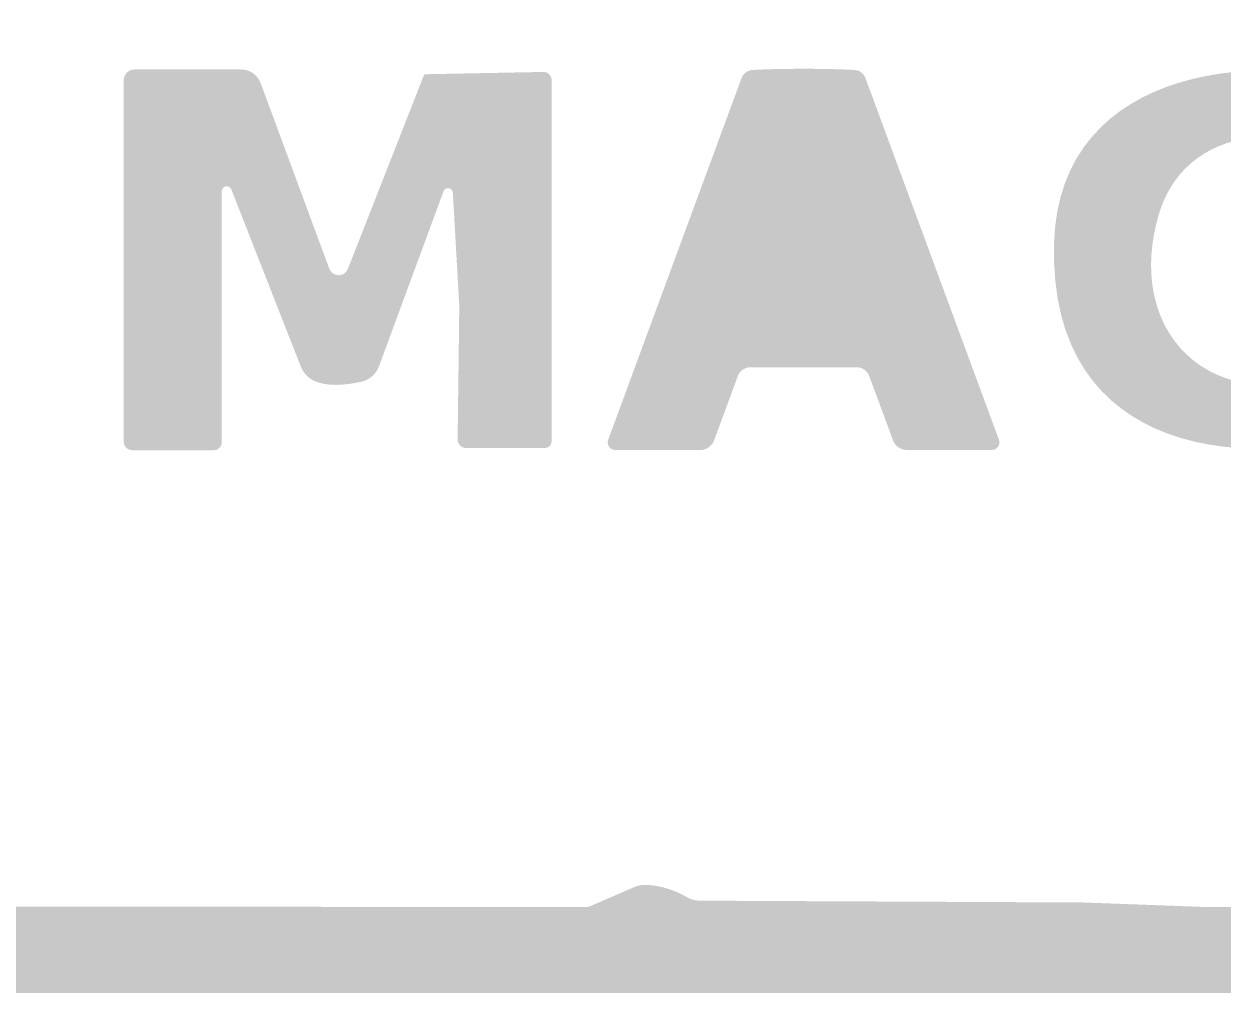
# Model space of a CAD drawing. Extents: x 0 to 650, y 0 to 488.
# Drawn here: x 410 to 482.3, y 296.8 to 354.7 of the extents above; entities that cross this region are included whole.
import ezdxf

# ---------------------------------------------------------------- set-up
doc = ezdxf.new("R2010")
doc.units = 0
doc.linetypes.add('Solid', pattern=[0])
doc.layers.add('Layer 1', color=7, linetype='Solid', lineweight=0)

msp = doc.modelspace()

# ---------------------------------------------------------------- hatches: boundary and pattern name
at = {"layer": 'Layer 1', "linetype": 'Solid', "lineweight": 0}
h = msp.add_hatch(color=252, dxfattribs=at)
edge = h.paths.add_edge_path(flags=0)
edge.add_spline(control_points=[(349.66, 401.52), (349.86, 401.02), (350.2, 400.67)], knot_values=[0, 0, 0, 1, 1, 1], degree=2, periodic=0)
edge.add_spline(control_points=[(350.2, 400.67), (340.59, 392.05), (341.02, 377.85)], knot_values=[0, 0, 0, 1, 1, 1], degree=2, periodic=0)
edge.add_line((341.02, 377.85), (341.02, 377.85))
edge.add_spline(control_points=[(341.02, 377.85), (341.026, 377.534), (341.288, 377.28), (341.61, 377.28)], knot_values=[0, 0, 0, 0, 1, 1, 1, 1], degree=3, periodic=0)
edge.add_line((341.61, 377.28), (368.57, 377.28))
edge.add_line((368.57, 377.28), (368.57, 377.28))
edge.add_spline(control_points=[(368.57, 377.28), (368.713, 377.28), (368.851, 377.336), (368.952, 377.435)], knot_values=[0, 0, 0, 0, 1, 1, 1, 1], degree=3, periodic=0)
edge.add_spline(control_points=[(368.952, 377.435), (369.053, 377.535), (369.11, 377.669), (369.11, 377.81)], knot_values=[0, 0, 0, 0, 1, 1, 1, 1], degree=3, periodic=0)
edge.add_line((369.11, 377.81), (369.11, 390.04))
edge.add_line((369.11, 390.04), (369.27, 401.51))
edge.add_spline(control_points=[(369.27, 401.51), (370.69, 401.46), (370.83, 400.02)], knot_values=[0, 0, 0, 1, 1, 1], degree=2, periodic=0)
edge.add_spline(control_points=[(370.83, 400.02), (371.95, 387.84), (370.88, 376.94)], knot_values=[0, 0, 0, 1, 1, 1], degree=2, periodic=0)
edge.add_spline(control_points=[(370.88, 376.94), (369.28, 375.77), (370.02, 371.06)], knot_values=[0, 0, 0, 1, 1, 1], degree=2, periodic=0)
edge.add_line((370.02, 371.06), (370.02, 371.06))
edge.add_spline(control_points=[(370.02, 371.06), (370.083, 370.657), (370.431, 370.36), (370.84, 370.36)], knot_values=[0, 0, 0, 0, 1, 1, 1, 1], degree=3, periodic=0)
edge.add_line((370.84, 370.36), (371.7, 370.36))
edge.add_line((371.7, 370.36), (371.7, 370.36))
edge.add_spline(control_points=[(371.7, 370.36), (372.07, 370.36), (372.37, 370.06), (372.37, 369.69)], knot_values=[0, 0, 0, 0, 1, 1, 1, 1], degree=3, periodic=0)
edge.add_line((372.37, 369.69), (372.37, 367.59))
edge.add_line((372.37, 367.59), (372.37, 367.59))
edge.add_spline(control_points=[(372.37, 367.59), (372.37, 367.181), (372.701, 366.85), (373.11, 366.85)], knot_values=[0, 0, 0, 0, 1, 1, 1, 1], degree=3, periodic=0)
edge.add_line((373.11, 366.85), (377.94, 366.85))
edge.add_line((377.94, 366.85), (377.94, 366.85))
edge.add_spline(control_points=[(377.94, 366.85), (378.264, 366.85), (378.529, 367.106), (378.54, 367.43)], knot_values=[0, 0, 0, 0, 1, 1, 1, 1], degree=3, periodic=0)
edge.add_line((378.54, 367.43), (378.61, 369.46))
edge.add_spline(control_points=[(378.61, 369.46), (378.69, 369.48), (378.76, 369.51)], knot_values=[0, 0, 0, 1, 1, 1], degree=2, periodic=0)
edge.add_line((378.76, 369.51), (378.68, 368.79))
edge.add_spline(control_points=[(378.68, 368.79), (378.644, 368.496), (378.738, 368.2), (378.937, 367.979)], knot_values=[0, 0, 0, 0, 1, 1, 1, 1], degree=3, periodic=0)
edge.add_spline(control_points=[(378.937, 367.979), (379.136, 367.757), (379.421, 367.63), (379.72, 367.63)], knot_values=[0, 0, 0, 0, 1, 1, 1, 1], degree=3, periodic=0)
edge.add_line((379.72, 367.63), (408.83, 367.63))
edge.add_line((408.83, 367.63), (408.83, 367.63))
edge.add_spline(control_points=[(408.83, 367.63), (409.427, 367.63), (409.918, 367.157), (409.94, 366.56)], knot_values=[0, 0, 0, 0, 1, 1, 1, 1], degree=3, periodic=0)
edge.add_spline(control_points=[(409.94, 366.56), (410.21, 359.47), (407.71, 352.68)], knot_values=[0, 0, 0, 1, 1, 1], degree=2, periodic=0)
edge.add_line((407.71, 352.68), (406.67, 353))
edge.add_line((406.67, 353), (408.69, 365.22))
edge.add_spline(control_points=[(408.69, 365.22), (408.73, 365.446), (408.667, 365.678), (408.518, 365.853)], knot_values=[0, 0, 0, 0, 1, 1, 1, 1], degree=3, periodic=0)
edge.add_spline(control_points=[(408.518, 365.853), (408.37, 366.029), (408.151, 366.13), (407.92, 366.13)], knot_values=[0, 0, 0, 0, 1, 1, 1, 1], degree=3, periodic=0)
edge.add_line((407.92, 366.13), (379.61, 366.13))
edge.add_line((379.61, 366.13), (379.61, 366.13))
edge.add_spline(control_points=[(379.61, 366.13), (379.343, 366.13), (379.126, 365.921), (379.12, 365.66)], knot_values=[0, 0, 0, 0, 1, 1, 1, 1], degree=3, periodic=0)
edge.add_line((379.12, 365.66), (378.72, 352.5))
edge.add_line((378.72, 352.5), (377.83, 352.56))
edge.add_line((377.83, 352.56), (377.72, 365.29))
edge.add_spline(control_points=[(377.72, 365.29), (377.714, 365.855), (377.25, 366.31), (376.68, 366.31)], knot_values=[0, 0, 0, 0, 1, 1, 1, 1], degree=3, periodic=0)
edge.add_line((376.68, 366.31), (374.14, 366.31))
edge.add_line((374.14, 366.31), (374.14, 366.31))
edge.add_spline(control_points=[(374.14, 366.31), (373.575, 366.31), (373.116, 365.855), (373.11, 365.29)], knot_values=[0, 0, 0, 0, 1, 1, 1, 1], degree=3, periodic=0)
edge.add_line((373.11, 365.29), (372.99, 352.88))
edge.add_line((372.99, 352.88), (371.72, 352.98))
edge.add_line((371.72, 352.98), (371.7, 369.18))
edge.add_line((371.7, 369.18), (371.7, 369.18))
edge.add_spline(control_points=[(371.7, 369.18), (371.7, 369.359), (371.628, 369.531), (371.5, 369.657)], knot_values=[0, 0, 0, 0, 1, 1, 1, 1], degree=3, periodic=0)
edge.add_spline(control_points=[(371.5, 369.657), (371.372, 369.783), (371.199, 369.853), (371.02, 369.85)], knot_values=[0, 0, 0, 0, 1, 1, 1, 1], degree=3, periodic=0)
edge.add_spline(control_points=[(371.02, 369.85), (355.77, 369.7), (340.31, 369.89)], knot_values=[0, 0, 0, 1, 1, 1], degree=2, periodic=0)
edge.add_spline(control_points=[(340.31, 369.89), (339.89, 369.9), (339.66, 370.26)], knot_values=[0, 0, 0, 1, 1, 1], degree=2, periodic=0)
edge.add_spline(control_points=[(339.66, 370.26), (339.97, 370.41), (340.11, 370.65)], knot_values=[0, 0, 0, 1, 1, 1], degree=2, periodic=0)
edge.add_line((340.11, 370.65), (340.11, 370.65))
edge.add_spline(control_points=[(340.11, 370.65), (340.123, 370.683), (340.13, 370.717), (340.13, 370.75)], knot_values=[0, 0, 0, 0, 1, 1, 1, 1], degree=3, periodic=0)
edge.add_line((340.13, 370.75), (340.19, 375.97))
edge.add_line((340.19, 375.97), (340.19, 375.97))
edge.add_spline(control_points=[(340.19, 375.97), (340.196, 376.262), (340.031, 376.528), (339.77, 376.65)], knot_values=[0, 0, 0, 0, 1, 1, 1, 1], degree=3, periodic=0)
edge.add_spline(control_points=[(339.77, 376.65), (339.64, 376.72), (339.51, 376.75)], knot_values=[0, 0, 0, 1, 1, 1], degree=2, periodic=0)
edge.add_line((339.51, 376.75), (338.72, 377.06))
edge.add_spline(control_points=[(338.72, 377.06), (339.16, 377.21), (339.42, 377.59)], knot_values=[0, 0, 0, 1, 1, 1], degree=2, periodic=0)
edge.add_spline(control_points=[(339.42, 377.59), (339.62, 377.89), (339.62, 378.43)], knot_values=[0, 0, 0, 1, 1, 1], degree=2, periodic=0)
edge.add_spline(control_points=[(339.62, 378.43), (339.52, 387.25), (342.48, 396.03), (349.66, 401.52)], knot_values=[0, 0, 0, 0, 1, 1, 1, 1], degree=3, periodic=0)
edge = h.paths.add_edge_path(flags=0)
edge.add_spline(control_points=[(369.29, 375.34), (369.29, 375.655), (369.035, 375.91), (368.72, 375.91)], knot_values=[0, 0, 0, 0, 1, 1, 1, 1], degree=3, periodic=0)
edge.add_line((368.72, 375.91), (341.22, 375.91))
edge.add_spline(control_points=[(341.22, 375.91), (340.905, 375.91), (340.65, 375.655), (340.65, 375.34)], knot_values=[0, 0, 0, 0, 1, 1, 1, 1], degree=3, periodic=0)
edge.add_line((340.65, 375.34), (340.65, 371.68))
edge.add_spline(control_points=[(340.65, 371.68), (340.65, 371.365), (340.905, 371.11), (341.22, 371.11)], knot_values=[0, 0, 0, 0, 1, 1, 1, 1], degree=3, periodic=0)
edge.add_line((341.22, 371.11), (368.72, 371.11))
edge.add_spline(control_points=[(368.72, 371.11), (369.035, 371.11), (369.29, 371.365), (369.29, 371.68)], knot_values=[0, 0, 0, 0, 1, 1, 1, 1], degree=3, periodic=0)
edge.add_line((369.29, 371.68), (369.29, 375.34))
h = msp.add_hatch(color=8, dxfattribs=at)
edge = h.paths.add_edge_path(flags=0)
edge.add_line((490.97, 341.71), (489.44, 336.95))
edge.add_line((489.44, 336.95), (489.44, 336.95))
edge.add_spline(control_points=[(489.44, 336.95), (489.376, 336.75), (489.443, 336.532), (489.607, 336.401)], knot_values=[0, 0, 0, 0, 1, 1, 1, 1], degree=3, periodic=0)
edge.add_spline(control_points=[(489.607, 336.401), (489.771, 336.27), (489.999, 336.254), (490.18, 336.36)], knot_values=[0, 0, 0, 0, 1, 1, 1, 1], degree=3, periodic=0)
edge.add_line((490.18, 336.36), (493.74, 338.45))
edge.add_line((493.74, 338.45), (493.69, 331.41))
edge.add_line((493.69, 331.41), (493.69, 331.41))
edge.add_spline(control_points=[(493.69, 331.41), (493.69, 331.116), (493.506, 330.852), (493.23, 330.75)], knot_values=[0, 0, 0, 0, 1, 1, 1, 1], degree=3, periodic=0)
edge.add_spline(control_points=[(493.23, 330.75), (483.82, 327.28), (471.73, 328.62), (472.07, 341.48)], knot_values=[0, 0, 0, 0, 1, 1, 1, 1], degree=3, periodic=0)
edge.add_spline(control_points=[(472.07, 341.48), (472.37, 352.37), (485.02, 353.38), (492.45, 350.61)], knot_values=[0, 0, 0, 0, 1, 1, 1, 1], degree=3, periodic=0)
edge.add_line((492.45, 350.61), (492.45, 350.61))
edge.add_spline(control_points=[(492.45, 350.61), (492.768, 350.496), (492.98, 350.196), (492.98, 349.86)], knot_values=[0, 0, 0, 0, 1, 1, 1, 1], degree=3, periodic=0)
edge.add_line((492.98, 349.86), (492.98, 346.61))
edge.add_spline(control_points=[(492.98, 346.61), (492.98, 346.467), (492.905, 346.334), (492.782, 346.26)], knot_values=[0, 0, 0, 0, 1, 1, 1, 1], degree=3, periodic=0)
edge.add_spline(control_points=[(492.782, 346.26), (492.659, 346.186), (492.506, 346.183), (492.38, 346.25)], knot_values=[0, 0, 0, 0, 1, 1, 1, 1], degree=3, periodic=0)
edge.add_spline(control_points=[(492.38, 346.25), (487.91, 348.66), (480.2, 349.36), (478.38, 343.22)], knot_values=[0, 0, 0, 0, 1, 1, 1, 1], degree=3, periodic=0)
edge.add_spline(control_points=[(478.38, 343.22), (476.47, 336.76), (480.66, 331.6), (487.55, 333.25)], knot_values=[0, 0, 0, 0, 1, 1, 1, 1], degree=3, periodic=0)
edge.add_spline(control_points=[(487.55, 333.25), (487.872, 333.326), (488.1, 333.612), (488.1, 333.94)], knot_values=[0, 0, 0, 0, 1, 1, 1, 1], degree=3, periodic=0)
edge.add_line((488.1, 333.94), (488.1, 337.37))
edge.add_line((488.1, 337.37), (488.1, 337.37))
edge.add_spline(control_points=[(488.1, 337.37), (488.1, 337.735), (487.8, 338.03), (487.43, 338.03)], knot_values=[0, 0, 0, 0, 1, 1, 1, 1], degree=3, periodic=0)
edge.add_line((487.43, 338.03), (484.74, 338.03))
edge.add_line((484.74, 338.03), (484.74, 338.03))
edge.add_spline(control_points=[(484.74, 338.03), (484.326, 338.03), (483.99, 338.366), (483.99, 338.78)], knot_values=[0, 0, 0, 0, 1, 1, 1, 1], degree=3, periodic=0)
edge.add_line((483.99, 338.78), (483.99, 341.18))
edge.add_line((483.99, 341.18), (483.99, 341.18))
edge.add_spline(control_points=[(483.99, 341.18), (483.99, 341.381), (484.072, 341.574), (484.217, 341.714)], knot_values=[0, 0, 0, 0, 1, 1, 1, 1], degree=3, periodic=0)
edge.add_spline(control_points=[(484.217, 341.714), (484.363, 341.853), (484.559, 341.928), (484.76, 341.92)], knot_values=[0, 0, 0, 0, 1, 1, 1, 1], degree=3, periodic=0)
edge.add_line((484.76, 341.92), (490.97, 341.71))
h = msp.add_hatch(color=8, dxfattribs=at)
edge = h.paths.add_edge_path(flags=0)
edge.add_line((434.14, 351.68), (438.43, 351.65))
edge.add_line((438.43, 351.65), (438.43, 351.65))
edge.add_spline(control_points=[(438.43, 351.65), (438.444, 351.65), (438.456, 351.64), (438.459, 351.625)], knot_values=[0, 0, 0, 0, 1, 1, 1, 1], degree=3, periodic=0)
edge.add_spline(control_points=[(438.459, 351.625), (438.461, 351.611), (438.453, 351.596), (438.44, 351.59)], knot_values=[0, 0, 0, 0, 1, 1, 1, 1], degree=3, periodic=0)
edge.add_spline(control_points=[(438.44, 351.59), (438.41, 351.57), (438.34, 351.28)], knot_values=[0, 0, 0, 1, 1, 1], degree=2, periodic=0)
edge.add_spline(control_points=[(438.34, 351.28), (437.83, 349.06), (437.8, 348.78)], knot_values=[0, 0, 0, 1, 1, 1], degree=2, periodic=0)
edge.add_line((437.8, 348.78), (437.8, 348.78))
edge.add_spline(control_points=[(437.8, 348.78), (437.667, 347.562), (437.607, 346.332), (437.62, 345.1)], knot_values=[0, 0, 0, 0, 1, 1, 1, 1], degree=3, periodic=0)
edge.add_line((437.62, 345.1), (437.8, 333.27))
edge.add_line((437.8, 333.27), (437.8, 333.27))
edge.add_spline(control_points=[(437.8, 333.27), (437.803, 333.181), (437.769, 333.094), (437.707, 333.03)], knot_values=[0, 0, 0, 0, 1, 1, 1, 1], degree=3, periodic=0)
edge.add_spline(control_points=[(437.707, 333.03), (437.645, 332.966), (437.559, 332.93), (437.47, 332.93)], knot_values=[0, 0, 0, 0, 1, 1, 1, 1], degree=3, periodic=0)
edge.add_line((437.47, 332.93), (437.11, 332.93))
edge.add_spline(control_points=[(437.11, 332.93), (436.99, 332.93), (436.887, 333.02), (436.87, 333.14)], knot_values=[0, 0, 0, 0, 1, 1, 1, 1], degree=3, periodic=0)
edge.add_line((436.87, 333.14), (436.25, 337.72))
edge.add_line((436.25, 337.72), (435.86, 344.54))
edge.add_line((435.86, 344.54), (435.86, 344.54))
edge.add_spline(control_points=[(435.86, 344.54), (435.852, 344.677), (435.75, 344.791), (435.614, 344.812)], knot_values=[0, 0, 0, 0, 1, 1, 1, 1], degree=3, periodic=0)
edge.add_spline(control_points=[(435.614, 344.812), (435.479, 344.834), (435.348, 344.758), (435.3, 344.63)], knot_values=[0, 0, 0, 0, 1, 1, 1, 1], degree=3, periodic=0)
edge.add_line((435.3, 344.63), (431.41, 334.07))
edge.add_line((431.41, 334.07), (431.41, 334.07))
edge.add_spline(control_points=[(431.41, 334.07), (431.235, 333.602), (430.84, 333.256), (430.36, 333.15)], knot_values=[0, 0, 0, 0, 1, 1, 1, 1], degree=3, periodic=0)
edge.add_spline(control_points=[(430.36, 333.15), (428.64, 332.77), (427.63, 333.15)], knot_values=[0, 0, 0, 1, 1, 1], degree=2, periodic=0)
edge.add_line((427.63, 333.15), (427.63, 333.15))
edge.add_spline(control_points=[(427.63, 333.15), (427.204, 333.309), (426.865, 333.644), (426.7, 334.07)], knot_values=[0, 0, 0, 0, 1, 1, 1, 1], degree=3, periodic=0)
edge.add_line((426.7, 334.07), (422.52, 344.74))
edge.add_line((422.52, 344.74), (422.52, 344.74))
edge.add_spline(control_points=[(422.52, 344.74), (422.468, 344.875), (422.327, 344.953), (422.185, 344.926)], knot_values=[0, 0, 0, 0, 1, 1, 1, 1], degree=3, periodic=0)
edge.add_spline(control_points=[(422.185, 344.926), (422.043, 344.899), (421.94, 344.775), (421.94, 344.63)], knot_values=[0, 0, 0, 0, 1, 1, 1, 1], degree=3, periodic=0)
edge.add_line((421.94, 344.63), (421.94, 329.49))
edge.add_line((421.94, 329.49), (421.94, 329.49))
edge.add_spline(control_points=[(421.94, 329.49), (421.94, 329.365), (421.889, 329.246), (421.799, 329.158)], knot_values=[0, 0, 0, 0, 1, 1, 1, 1], degree=3, periodic=0)
edge.add_spline(control_points=[(421.799, 329.158), (421.709, 329.07), (421.587, 329.02), (421.46, 329.02)], knot_values=[0, 0, 0, 0, 1, 1, 1, 1], degree=3, periodic=0)
edge.add_line((421.46, 329.02), (416.55, 329.02))
edge.add_spline(control_points=[(416.55, 329.02), (416.268, 329.02), (416.04, 329.248), (416.04, 329.53)], knot_values=[0, 0, 0, 0, 1, 1, 1, 1], degree=3, periodic=0)
edge.add_line((416.04, 329.53), (416.04, 351.33))
edge.add_line((416.04, 351.33), (416.04, 351.33))
edge.add_spline(control_points=[(416.04, 351.33), (416.04, 351.683), (416.327, 351.97), (416.68, 351.97)], knot_values=[0, 0, 0, 0, 1, 1, 1, 1], degree=3, periodic=0)
edge.add_line((416.68, 351.97), (423.11, 351.97))
edge.add_spline(control_points=[(423.11, 351.97), (423.633, 351.97), (424.1, 351.647), (424.28, 351.16)], knot_values=[0, 0, 0, 0, 1, 1, 1, 1], degree=3, periodic=0)
edge.add_line((424.28, 351.16), (428.42, 339.96))
edge.add_line((428.42, 339.96), (428.42, 339.96))
edge.add_spline(control_points=[(428.42, 339.96), (428.505, 339.727), (428.726, 339.571), (428.975, 339.569)], knot_values=[0, 0, 0, 0, 1, 1, 1, 1], degree=3, periodic=0)
edge.add_spline(control_points=[(428.975, 339.569), (429.224, 339.566), (429.449, 339.718), (429.54, 339.95)], knot_values=[0, 0, 0, 0, 1, 1, 1, 1], degree=3, periodic=0)
edge.add_line((429.54, 339.95), (434.14, 351.68))
h = msp.add_hatch(color=250, dxfattribs=at)
edge = h.paths.add_edge_path(flags=0)
edge.add_line((436.25, 337.72), (436.87, 333.14))
edge.add_spline(control_points=[(436.87, 333.14), (436.887, 333.02), (436.99, 332.93), (437.11, 332.93)], knot_values=[0, 0, 0, 0, 1, 1, 1, 1], degree=3, periodic=0)
edge.add_line((437.11, 332.93), (437.47, 332.93))
edge.add_line((437.47, 332.93), (437.47, 332.93))
edge.add_spline(control_points=[(437.47, 332.93), (437.559, 332.93), (437.645, 332.966), (437.707, 333.03)], knot_values=[0, 0, 0, 0, 1, 1, 1, 1], degree=3, periodic=0)
edge.add_spline(control_points=[(437.707, 333.03), (437.769, 333.094), (437.803, 333.181), (437.8, 333.27)], knot_values=[0, 0, 0, 0, 1, 1, 1, 1], degree=3, periodic=0)
edge.add_line((437.8, 333.27), (437.62, 345.1))
edge.add_line((437.62, 345.1), (437.62, 345.1))
edge.add_spline(control_points=[(437.62, 345.1), (437.607, 346.332), (437.667, 347.562), (437.8, 348.78)], knot_values=[0, 0, 0, 0, 1, 1, 1, 1], degree=3, periodic=0)
edge.add_spline(control_points=[(437.8, 348.78), (437.83, 349.06), (438.34, 351.28)], knot_values=[0, 0, 0, 1, 1, 1], degree=2, periodic=0)
edge.add_spline(control_points=[(438.34, 351.28), (438.41, 351.57), (438.44, 351.59)], knot_values=[0, 0, 0, 1, 1, 1], degree=2, periodic=0)
edge.add_line((438.44, 351.59), (438.44, 351.59))
edge.add_spline(control_points=[(438.44, 351.59), (438.453, 351.596), (438.461, 351.611), (438.459, 351.625)], knot_values=[0, 0, 0, 0, 1, 1, 1, 1], degree=3, periodic=0)
edge.add_spline(control_points=[(438.459, 351.625), (438.456, 351.64), (438.444, 351.65), (438.43, 351.65)], knot_values=[0, 0, 0, 0, 1, 1, 1, 1], degree=3, periodic=0)
edge.add_line((438.43, 351.65), (434.14, 351.68))
edge.add_line((434.14, 351.68), (441.32, 351.82))
edge.add_line((441.32, 351.82), (441.32, 351.82))
edge.add_spline(control_points=[(441.32, 351.82), (441.449, 351.823), (441.574, 351.773), (441.666, 351.683)], knot_values=[0, 0, 0, 0, 1, 1, 1, 1], degree=3, periodic=0)
edge.add_spline(control_points=[(441.666, 351.683), (441.758, 351.593), (441.81, 351.469), (441.81, 351.34)], knot_values=[0, 0, 0, 0, 1, 1, 1, 1], degree=3, periodic=0)
edge.add_line((441.81, 351.34), (441.81, 329.56))
edge.add_line((441.81, 329.56), (441.81, 329.56))
edge.add_spline(control_points=[(441.81, 329.56), (441.81, 329.334), (441.626, 329.15), (441.4, 329.15)], knot_values=[0, 0, 0, 0, 1, 1, 1, 1], degree=3, periodic=0)
edge.add_line((441.4, 329.15), (436.67, 329.15))
edge.add_line((436.67, 329.15), (436.67, 329.15))
edge.add_spline(control_points=[(436.67, 329.15), (436.53, 329.15), (436.397, 329.206), (436.299, 329.306)], knot_values=[0, 0, 0, 0, 1, 1, 1, 1], degree=3, periodic=0)
edge.add_spline(control_points=[(436.299, 329.306), (436.201, 329.406), (436.147, 329.54), (436.15, 329.68)], knot_values=[0, 0, 0, 0, 1, 1, 1, 1], degree=3, periodic=0)
edge.add_line((436.15, 329.68), (436.25, 337.72))
h = msp.add_hatch(color=8, dxfattribs=at)
edge = h.paths.add_edge_path(flags=0)
edge.add_spline(control_points=[(456.985, 334.021), (454.212, 334.02), (453.792, 334.019)], knot_values=[0, 0, 0, 1, 1, 1], degree=2, periodic=0)
edge.add_line((453.792, 334.019), (453.792, 334.019))
edge.add_spline(control_points=[(453.792, 334.019), (453.446, 334.02), (453.138, 333.805), (453.024, 333.482)], knot_values=[0, 0, 0, 0, 1, 1, 1, 1], degree=3, periodic=0)
edge.add_line((453.024, 333.482), (451.596, 329.612))
edge.add_line((451.596, 329.612), (451.596, 329.612))
edge.add_spline(control_points=[(451.596, 329.612), (451.464, 329.263), (451.134, 329.032), (450.766, 329.032)], knot_values=[0, 0, 0, 0, 1, 1, 1, 1], degree=3, periodic=0)
edge.add_line((450.766, 329.032), (445.648, 329.03))
edge.add_line((445.648, 329.03), (445.648, 329.03))
edge.add_spline(control_points=[(445.648, 329.03), (445.497, 329.03), (445.357, 329.103), (445.271, 329.227)], knot_values=[0, 0, 0, 0, 1, 1, 1, 1], degree=3, periodic=0)
edge.add_spline(control_points=[(445.271, 329.227), (445.185, 329.35), (445.165, 329.508), (445.218, 329.649)], knot_values=[0, 0, 0, 0, 1, 1, 1, 1], degree=3, periodic=0)
edge.add_line((445.218, 329.649), (453.257, 351.468))
edge.add_line((453.257, 351.468), (453.257, 351.468))
edge.add_spline(control_points=[(453.257, 351.468), (453.361, 351.736), (453.61, 351.919), (453.896, 351.937)], knot_values=[0, 0, 0, 0, 1, 1, 1, 1], degree=3, periodic=0)
edge.add_spline(control_points=[(453.896, 351.937), (455.177, 352.009), (456.982, 352.009)], knot_values=[0, 0, 0, 1, 1, 1], degree=2, periodic=0)
edge.add_spline(control_points=[(456.982, 352.009), (458.787, 352.01), (460.067, 351.938)], knot_values=[0, 0, 0, 1, 1, 1], degree=2, periodic=0)
edge.add_spline(control_points=[(460.067, 351.938), (460.353, 351.92), (460.603, 351.737), (460.707, 351.469)], knot_values=[0, 0, 0, 0, 1, 1, 1, 1], degree=3, periodic=0)
edge.add_line((460.707, 351.469), (468.753, 329.653))
edge.add_line((468.753, 329.653), (468.753, 329.653))
edge.add_spline(control_points=[(468.753, 329.653), (468.806, 329.512), (468.786, 329.354), (468.7, 329.231)], knot_values=[0, 0, 0, 0, 1, 1, 1, 1], degree=3, periodic=0)
edge.add_spline(control_points=[(468.7, 329.231), (468.614, 329.107), (468.474, 329.033), (468.323, 329.033)], knot_values=[0, 0, 0, 0, 1, 1, 1, 1], degree=3, periodic=0)
edge.add_line((468.323, 329.033), (463.205, 329.034))
edge.add_spline(control_points=[(463.205, 329.034), (462.838, 329.034), (462.507, 329.265), (462.375, 329.614)], knot_values=[0, 0, 0, 0, 1, 1, 1, 1], degree=3, periodic=0)
edge.add_line((462.375, 329.614), (460.945, 333.483))
edge.add_line((460.945, 333.483), (460.945, 333.483))
edge.add_spline(control_points=[(460.945, 333.483), (460.832, 333.806), (460.523, 334.022), (460.177, 334.02)], knot_values=[0, 0, 0, 0, 1, 1, 1, 1], degree=3, periodic=0)
edge.add_spline(control_points=[(460.177, 334.02), (459.758, 334.021), (456.985, 334.021)], knot_values=[0, 0, 0, 1, 1, 1], degree=2, periodic=0)
edge = h.paths.add_edge_path(flags=0)
edge.add_spline(control_points=[(457.122, 337.985), (458.492, 338.005), (458.785, 338.046)], knot_values=[0, 0, 0, 1, 1, 1], degree=2, periodic=0)
edge.add_line((458.785, 338.046), (458.785, 338.046))
edge.add_spline(control_points=[(458.785, 338.046), (458.934, 338.066), (459.065, 338.154), (459.141, 338.284)], knot_values=[0, 0, 0, 0, 1, 1, 1, 1], degree=3, periodic=0)
edge.add_spline(control_points=[(459.141, 338.284), (459.217, 338.414), (459.23, 338.572), (459.175, 338.713)], knot_values=[0, 0, 0, 0, 1, 1, 1, 1], degree=3, periodic=0)
edge.add_line((459.175, 338.713), (457.211, 343.727))
edge.add_line((457.211, 343.727), (457.211, 343.727))
edge.add_spline(control_points=[(457.211, 343.727), (457.199, 343.751), (457.15, 343.77), (457.086, 343.774)], knot_values=[0, 0, 0, 0, 1, 1, 1, 1], degree=3, periodic=0)
edge.add_spline(control_points=[(457.086, 343.774), (457.058, 343.777), (457.032, 343.776)], knot_values=[0, 0, 0, 1, 1, 1], degree=2, periodic=0)
edge.add_spline(control_points=[(457.032, 343.776), (457.015, 343.776), (456.987, 343.773)], knot_values=[0, 0, 0, 1, 1, 1], degree=2, periodic=0)
edge.add_spline(control_points=[(456.987, 343.773), (456.924, 343.766), (456.875, 343.746), (456.863, 343.722)], knot_values=[0, 0, 0, 0, 1, 1, 1, 1], degree=3, periodic=0)
edge.add_line((456.863, 343.722), (455.048, 338.652))
edge.add_line((455.048, 338.652), (455.048, 338.652))
edge.add_spline(control_points=[(455.048, 338.652), (454.997, 338.51), (455.014, 338.352), (455.094, 338.224)], knot_values=[0, 0, 0, 0, 1, 1, 1, 1], degree=3, periodic=0)
edge.add_spline(control_points=[(455.094, 338.224), (455.174, 338.097), (455.308, 338.013), (455.458, 337.997)], knot_values=[0, 0, 0, 0, 1, 1, 1, 1], degree=3, periodic=0)
edge.add_spline(control_points=[(455.458, 337.997), (455.751, 337.965), (457.122, 337.985)], knot_values=[0, 0, 0, 1, 1, 1], degree=2, periodic=0)
h = msp.add_hatch(color=7, dxfattribs=at)
edge = h.paths.add_edge_path(flags=0)
edge.add_spline(control_points=[(457.122, 337.985), (455.751, 337.965), (455.458, 337.997)], knot_values=[0, 0, 0, 1, 1, 1], degree=2, periodic=0)
edge.add_line((455.458, 337.997), (455.458, 337.997))
edge.add_spline(control_points=[(455.458, 337.997), (455.308, 338.013), (455.174, 338.097), (455.094, 338.224)], knot_values=[0, 0, 0, 0, 1, 1, 1, 1], degree=3, periodic=0)
edge.add_spline(control_points=[(455.094, 338.224), (455.014, 338.352), (454.997, 338.51), (455.048, 338.652)], knot_values=[0, 0, 0, 0, 1, 1, 1, 1], degree=3, periodic=0)
edge.add_line((455.048, 338.652), (456.863, 343.722))
edge.add_line((456.863, 343.722), (456.863, 343.722))
edge.add_spline(control_points=[(456.863, 343.722), (456.875, 343.746), (456.924, 343.766), (456.987, 343.773)], knot_values=[0, 0, 0, 0, 1, 1, 1, 1], degree=3, periodic=0)
edge.add_spline(control_points=[(456.987, 343.773), (457.015, 343.776), (457.032, 343.776)], knot_values=[0, 0, 0, 1, 1, 1], degree=2, periodic=0)
edge.add_spline(control_points=[(457.032, 343.776), (457.058, 343.777), (457.086, 343.774)], knot_values=[0, 0, 0, 1, 1, 1], degree=2, periodic=0)
edge.add_line((457.086, 343.774), (457.086, 343.774))
edge.add_spline(control_points=[(457.086, 343.774), (457.15, 343.77), (457.199, 343.751), (457.211, 343.727)], knot_values=[0, 0, 0, 0, 1, 1, 1, 1], degree=3, periodic=0)
edge.add_line((457.211, 343.727), (459.175, 338.713))
edge.add_line((459.175, 338.713), (459.175, 338.713))
edge.add_spline(control_points=[(459.175, 338.713), (459.23, 338.572), (459.217, 338.414), (459.141, 338.284)], knot_values=[0, 0, 0, 0, 1, 1, 1, 1], degree=3, periodic=0)
edge.add_spline(control_points=[(459.141, 338.284), (459.065, 338.154), (458.934, 338.066), (458.785, 338.046)], knot_values=[0, 0, 0, 0, 1, 1, 1, 1], degree=3, periodic=0)
edge.add_spline(control_points=[(458.785, 338.046), (458.492, 338.005), (457.122, 337.985)], knot_values=[0, 0, 0, 1, 1, 1], degree=2, periodic=0)
h = msp.add_hatch(color=0, dxfattribs=at)
edge = h.paths.add_edge_path(flags=0)
edge.add_line((373.8, 336.25), (375.88, 336.22))
edge.add_line((375.88, 336.22), (376.11, 329.66))
edge.add_line((376.11, 329.66), (376.11, 329.66))
edge.add_spline(control_points=[(376.11, 329.66), (376.122, 329.379), (376.325, 329.143), (376.6, 329.09)], knot_values=[0, 0, 0, 0, 1, 1, 1, 1], degree=3, periodic=0)
edge.add_line((376.6, 329.09), (378.54, 328.74))
edge.add_line((378.54, 328.74), (378.56, 326.64))
edge.add_line((378.56, 326.64), (378.54, 325.26))
edge.add_line((378.54, 325.26), (378.49, 302.47))
edge.add_spline(control_points=[(378.49, 302.47), (378.69, 301.45), (379.05, 301.44)], knot_values=[0, 0, 0, 1, 1, 1], degree=2, periodic=0)
edge.add_spline(control_points=[(379.05, 301.44), (391.79, 301.41), (403.85, 301.51)], knot_values=[0, 0, 0, 1, 1, 1], degree=2, periodic=0)
edge.add_line((403.85, 301.51), (444.03, 301.49))
edge.add_line((444.03, 301.49), (463.92, 301.22))
edge.add_spline(control_points=[(463.92, 301.22), (472.93, 299.99), (481.12, 301.49)], knot_values=[0, 0, 0, 1, 1, 1], degree=2, periodic=0)
edge.add_line((481.12, 301.49), (515.35, 301.53))
edge.add_line((515.35, 301.53), (515.35, 301.53))
edge.add_spline(control_points=[(515.35, 301.53), (515.656, 301.53), (515.949, 301.657), (516.16, 301.88)], knot_values=[0, 0, 0, 0, 1, 1, 1, 1], degree=3, periodic=0)
edge.add_spline(control_points=[(516.16, 301.88), (516.3, 302.03), (516.4, 302.11)], knot_values=[0, 0, 0, 1, 1, 1], degree=2, periodic=0)
edge.add_line((516.4, 302.11), (516.4, 302.11))
edge.add_spline(control_points=[(516.4, 302.11), (516.625, 302.297), (516.993, 302.411), (517.43, 302.43)], knot_values=[0, 0, 0, 0, 1, 1, 1, 1], degree=3, periodic=0)
edge.add_line((517.43, 302.43), (522.31, 302.59))
edge.add_spline(control_points=[(522.31, 302.59), (522.29, 302.83), (522.82, 302.97)], knot_values=[0, 0, 0, 1, 1, 1], degree=2, periodic=0)
edge.add_line((522.82, 302.97), (523, 292.23))
edge.add_spline(control_points=[(523, 292.23), (521.77, 292.14), (522.49, 292.38)], knot_values=[0, 0, 0, 1, 1, 1], degree=2, periodic=0)
edge.add_spline(control_points=[(522.49, 292.38), (519.25, 293.3), (516.99, 292.38)], knot_values=[0, 0, 0, 1, 1, 1], degree=2, periodic=0)
edge.add_spline(control_points=[(516.99, 292.38), (517.08, 292.14), (516.14, 292.19)], knot_values=[0, 0, 0, 1, 1, 1], degree=2, periodic=0)
edge.add_spline(control_points=[(516.14, 292.19), (516.58, 293.38), (516.32, 294.4)], knot_values=[0, 0, 0, 1, 1, 1], degree=2, periodic=0)
edge.add_line((516.32, 294.4), (516.32, 294.4))
edge.add_spline(control_points=[(516.32, 294.4), (516.25, 294.693), (515.985, 294.9), (515.68, 294.9)], knot_values=[0, 0, 0, 0, 1, 1, 1, 1], degree=3, periodic=0)
edge.add_line((515.68, 294.9), (477.24, 294.83))
edge.add_line((477.24, 294.83), (445.97, 295.06))
edge.add_spline(control_points=[(445.97, 295.06), (445.832, 295.06), (445.701, 295), (445.611, 294.897)], knot_values=[0, 0, 0, 0, 1, 1, 1, 1], degree=3, periodic=0)
edge.add_spline(control_points=[(445.611, 294.897), (445.52, 294.793), (445.48, 294.655), (445.5, 294.52)], knot_values=[0, 0, 0, 0, 1, 1, 1, 1], degree=3, periodic=0)
edge.add_line((445.5, 294.52), (445.74, 293.01))
edge.add_spline(control_points=[(445.74, 293.01), (444.9, 292.75), (443.96, 292.88)], knot_values=[0, 0, 0, 1, 1, 1], degree=2, periodic=0)
edge.add_spline(control_points=[(443.96, 292.88), (443.574, 292.934), (443.261, 293.216), (443.17, 293.59)], knot_values=[0, 0, 0, 0, 1, 1, 1, 1], degree=3, periodic=0)
edge.add_spline(control_points=[(443.17, 293.59), (443.1, 293.89), (443.14, 294.32)], knot_values=[0, 0, 0, 1, 1, 1], degree=2, periodic=0)
edge.add_line((443.14, 294.32), (443.14, 294.32))
edge.add_spline(control_points=[(443.14, 294.32), (443.16, 294.498), (443.104, 294.676), (442.986, 294.81)], knot_values=[0, 0, 0, 0, 1, 1, 1, 1], degree=3, periodic=0)
edge.add_spline(control_points=[(442.986, 294.81), (442.867, 294.944), (442.698, 295.02), (442.52, 295.02)], knot_values=[0, 0, 0, 0, 1, 1, 1, 1], degree=3, periodic=0)
edge.add_line((442.52, 295.02), (439.23, 295.02))
edge.add_spline(control_points=[(439.23, 295.02), (438.47, 295.37), (437.5, 295.38)], knot_values=[0, 0, 0, 1, 1, 1], degree=2, periodic=0)
edge.add_spline(control_points=[(437.5, 295.38), (404.98, 295.61), (372.41, 295.06)], knot_values=[0, 0, 0, 1, 1, 1], degree=2, periodic=0)
edge.add_spline(control_points=[(372.41, 295.06), (372.27, 295.03), (372.13, 295)], knot_values=[0, 0, 0, 1, 1, 1], degree=2, periodic=0)
edge.add_spline(control_points=[(372.13, 295), (373.07, 310.71), (372.1, 326.48)], knot_values=[0, 0, 0, 1, 1, 1], degree=2, periodic=0)
edge.add_line((372.1, 326.48), (369.89, 326.5))
edge.add_line((369.89, 326.5), (369.63, 326.48))
edge.add_line((369.63, 326.48), (369.63, 326.48))
edge.add_spline(control_points=[(369.63, 326.48), (369.421, 326.457), (369.224, 326.587), (369.16, 326.79)], knot_values=[0, 0, 0, 0, 1, 1, 1, 1], degree=3, periodic=0)
edge.add_spline(control_points=[(369.16, 326.79), (368.85, 327.77), (369.28, 327.23)], knot_values=[0, 0, 0, 1, 1, 1], degree=2, periodic=0)
edge.add_spline(control_points=[(369.28, 327.23), (368.32, 333.78), (370.6, 333.04)], knot_values=[0, 0, 0, 1, 1, 1], degree=2, periodic=0)
edge.add_spline(control_points=[(370.6, 333.04), (372.12, 332.6), (372.05, 333.49)], knot_values=[0, 0, 0, 1, 1, 1], degree=2, periodic=0)
edge.add_spline(control_points=[(372.05, 333.49), (371.93, 335.01), (372.49, 336.22)], knot_values=[0, 0, 0, 1, 1, 1], degree=2, periodic=0)
edge.add_spline(control_points=[(372.49, 336.22), (373.18, 336.07), (373.8, 336.25)], knot_values=[0, 0, 0, 1, 1, 1], degree=2, periodic=0)
h = msp.add_hatch(color=8, dxfattribs=at)
edge = h.paths.add_edge_path(flags=0)
edge.add_line((473.83, 301.76), (463.92, 301.22))
edge.add_line((463.92, 301.22), (444.03, 301.49))
edge.add_line((444.03, 301.49), (446.79, 302.69))
edge.add_line((446.79, 302.69), (446.79, 302.69))
edge.add_spline(control_points=[(446.79, 302.69), (447.014, 302.789), (447.257, 302.833), (447.5, 302.82)], knot_values=[0, 0, 0, 0, 1, 1, 1, 1], degree=3, periodic=0)
edge.add_spline(control_points=[(447.5, 302.82), (448.76, 302.77), (449.98, 302.07)], knot_values=[0, 0, 0, 1, 1, 1], degree=2, periodic=0)
edge.add_spline(control_points=[(449.98, 302.07), (450.216, 301.939), (450.485, 301.87), (450.76, 301.87)], knot_values=[0, 0, 0, 0, 1, 1, 1, 1], degree=3, periodic=0)
edge.add_line((450.76, 301.87), (473.83, 301.76))
h = msp.add_hatch(color=250, dxfattribs=at)
edge = h.paths.add_edge_path(flags=0)
edge.add_spline(control_points=[(481.12, 301.49), (472.93, 299.99), (463.92, 301.22)], knot_values=[0, 0, 0, 1, 1, 1], degree=2, periodic=0)
edge.add_line((463.92, 301.22), (473.83, 301.76))
edge.add_line((473.83, 301.76), (481.12, 301.49))

doc.saveas('drawing.dxf')
